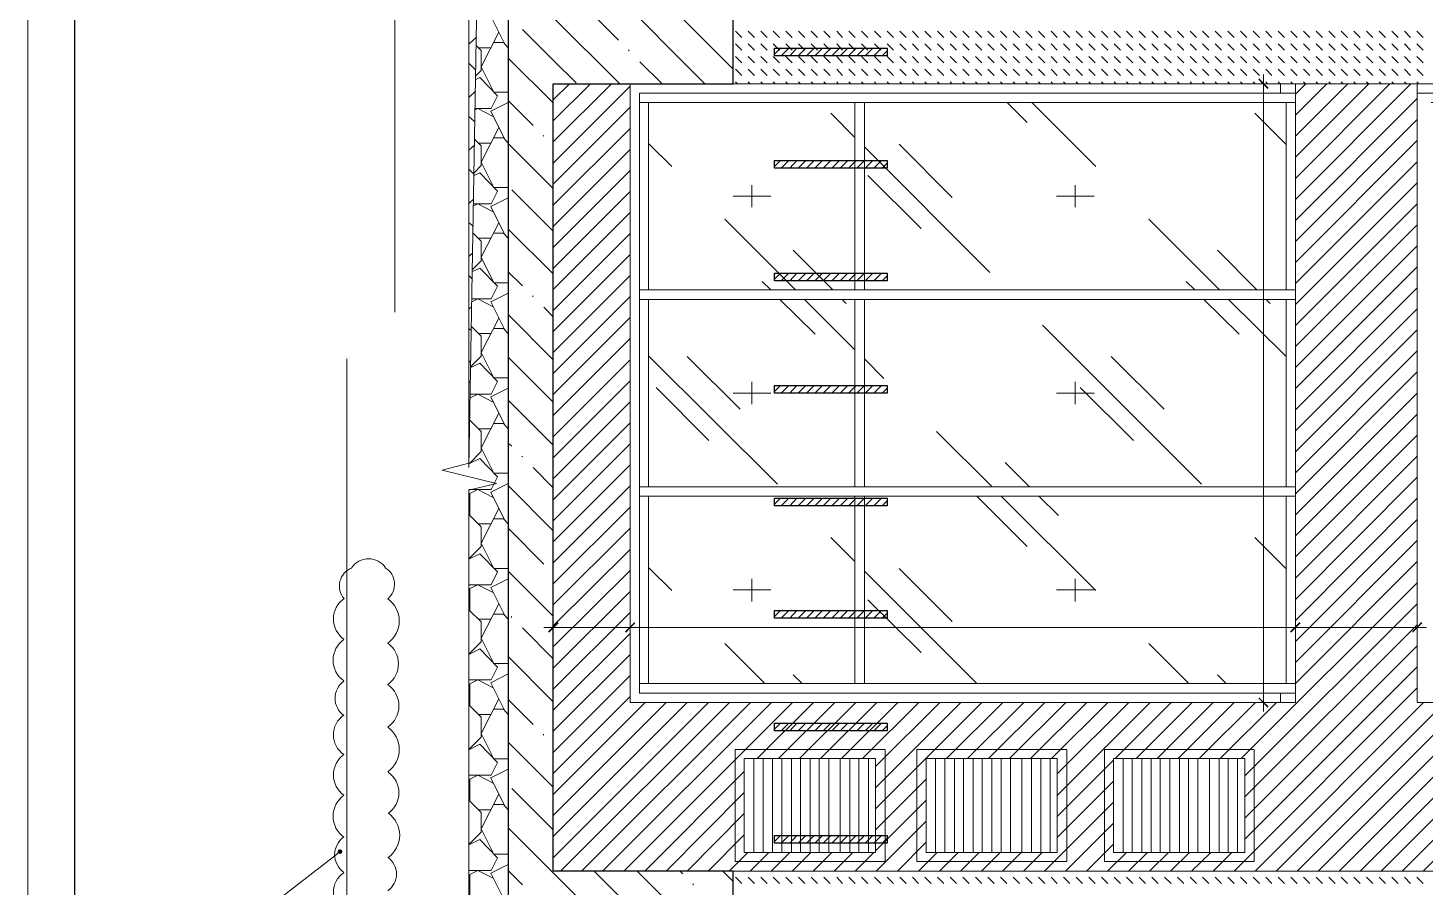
# Model space of a CAD drawing. Header units: millimetres. Extents: x -356862 to 418287, y 0 to 839748.
# Drawn here: x 13.7 to 19.57, y 7.64 to 11.25 of the extents above; entities that cross this region are included whole.
import ezdxf

# ---------------------------------------------------------------- set-up
doc = ezdxf.new("R2010")
doc.units = ezdxf.units.MM
doc.layers.add('PDF _Геометрия', color=7, linetype='Continuous', true_color=0xbababa)
doc.layers.add('PDF _Сплошная заливка', color=7, linetype='Continuous', true_color=0xf50000)

msp = doc.modelspace()

# ---------------------------------------------------------------- linework, layer by layer
at = {"layer": 'PDF _Геометрия', "color": 7, "lineweight": 20}
for points in [[(13.6986, 0), (13.6986, 46.8056), (46.8056, 46.8056), (46.8056, 0)], [(15.6652, 16.0268), (15.5518, 9.4037)]]:
    msp.add_lwpolyline(points, dxfattribs=at)
at = {"layer": 'PDF _Геометрия', "color": 7, "lineweight": 30}
msp.add_lwpolyline([(13.8952, 46.6089), (46.6089, 46.6089), (46.6089, 0.7858), (13.8952, 0.7858)], close=True, dxfattribs=at)
at = {"layer": 'PDF _Геометрия', "color": 7, "lineweight": 5}
for points in [[(15.5518, 16.0951), (15.5518, 16.0268), (15.5518, 9.4221), (15.4385, 9.3937), (15.6668, 9.3371), (15.5518, 9.3087), (15.5518, 2.704), (15.5518, 2.6357)], [(19.025, 11.0153), (19.025, 8.4171), (16.2285, 8.4171), (16.2285, 11.0153)], [(18.9617, 11.0153), (18.9617, 10.977)], [(22.2682, 8.4171), (19.5367, 8.4171), (19.5367, 11.0153)], [(16.7484, 7.7871), (16.7484, 8.1821)], [(16.7884, 7.7871), (16.7884, 8.1821)], [(16.8268, 7.7871), (16.8268, 8.1821)], [(16.8668, 7.7871), (16.8668, 8.1821)], [(16.9068, 7.7871), (16.9068, 8.1821)], [(16.9451, 7.7871), (16.9451, 8.1821)], [(16.9851, 7.7871), (16.9851, 8.1821)], [(17.0234, 7.7871), (17.0234, 8.1821)], [(17.0634, 7.7871), (17.0634, 8.1821)], [(17.1118, 7.7871), (17.1118, 8.1821)], [(17.1518, 7.7871), (17.1518, 8.1821)], [(17.1901, 7.7871), (17.1901, 8.1821)], [(17.2301, 7.7871), (17.2301, 8.1821)], [(17.5117, 7.7871), (17.5117, 8.1821)], [(17.5517, 7.7871), (17.5517, 8.1821)], [(17.5917, 7.7871), (17.5917, 8.1821)], [(17.6301, 7.7871), (17.6301, 8.1821)], [(17.6701, 7.7871), (17.6701, 8.1821)], [(17.7084, 7.7871), (17.7084, 8.1821)], [(17.7484, 7.7871), (17.7484, 8.1821)], [(17.7884, 7.7871), (17.7884, 8.1821)], [(17.8267, 7.7871), (17.8267, 8.1821)], [(17.8751, 7.7871), (17.8751, 8.1821)], [(17.9151, 7.7871), (17.9151, 8.1821)], [(17.9551, 7.7871), (17.9551, 8.1821)], [(17.9934, 7.7871), (17.9934, 8.1821)], [(18.3, 7.7871), (18.3, 8.1821)], [(18.3384, 7.7871), (18.3384, 8.1821)], [(18.3784, 7.7871), (18.3784, 8.1821)], [(18.4184, 7.7871), (18.4184, 8.1821)], [(18.4567, 7.7871), (18.4567, 8.1821)], [(18.4967, 7.7871), (18.4967, 8.1821)], [(18.5367, 7.7871), (18.5367, 8.1821)], [(18.575, 7.7871), (18.575, 8.1821)], [(18.615, 7.7871), (18.615, 8.1821)], [(18.6634, 7.7871), (18.6634, 8.1821)], [(18.7034, 7.7871), (18.7034, 8.1821)], [(18.7417, 7.7871), (18.7417, 8.1821)], [(18.7817, 7.7871), (18.7817, 8.1821)]]:
    msp.add_lwpolyline(points, dxfattribs=at)
at = {"layer": 'PDF _Геометрия', "color": 7, "lineweight": 30}
for points in [[(15.7168, 16.0268), (15.7168, 3.1807), (15.5518, 3.1807)], [(15.5518, 2.984), (15.7168, 2.984), (15.9051, 2.984), (16.3635, 2.984), (16.3635, 3.3773), (15.9051, 3.3773), (15.9051, 7.3155), (16.6618, 7.3155), (16.6618, 7.7088), (15.9051, 7.7088), (15.9051, 11.0153), (16.6618, 11.0153), (16.6618, 11.4103), (15.9051, 11.4103), (15.9051, 13.8502), (16.6618, 13.8502), (16.6618, 14.2452), (15.9051, 14.2452), (15.9051, 16.0268)]]:
    msp.add_lwpolyline(points, dxfattribs=at)
at = {"layer": 'PDF _Геометрия', "color": 251, "lineweight": 20, "true_color": 0x545454}
for points in [[(16.8851, 11.6987), (16.8668, 11.6987), (15.2402, 11.6987), (15.2402, 11.6253), (15.2402, 10.0571)], [(16.0268, 5.6406), (16.0085, 5.6422), (15.0385, 5.6956), (15.0385, 5.7689), (15.0385, 9.8604)]]:
    msp.add_lwpolyline(points, dxfattribs=at)
at = {"layer": 'PDF _Геометрия', "color": 8, "lineweight": 9, "true_color": 0x808080}
for points in [[(16.1851, 11.0153), (15.9051, 11.2937), (15.7168, 11.4837)], [(16.1801, 11.1987), (15.9701, 11.4103)], [(16.5435, 11.0153), (16.1501, 11.4103)], [(15.7018, 11.182), (15.6435, 11.3003), (15.7168, 11.337)], [(16.6618, 11.077), (16.4501, 11.2887)], [(15.6768, 11.232), (15.6035, 11.087), (15.6568, 10.9803), (15.7168, 10.9803)], [(16.0018, 11.0203), (15.9051, 11.1153), (15.7768, 11.2437)], [(15.5802, 11.0487), (15.6035, 11.072), (15.6035, 11.1553), (15.5818, 11.177)], [(15.6452, 11.167), (15.5935, 11.167)], [(15.7168, 11.167), (15.6968, 11.1887), (15.6552, 11.1887)], [(16.2251, 11.1537), (16.2218, 11.1587)], [(15.9051, 10.9353), (15.7168, 11.1237)], [(16.3635, 11.0153), (16.2701, 11.1087)], [(15.5785, 10.912), (15.6452, 10.912), (15.6718, 10.9653), (15.5968, 11.042), (15.5802, 11.0337)], [(15.7018, 10.782), (15.6435, 10.9003), (15.7168, 10.937)], [(15.8218, 10.8404), (15.7168, 10.9453)], [(15.6535, 10.8787), (15.5885, 10.912), (15.5785, 10.907)], [(15.6768, 10.832), (15.6035, 10.687), (15.6568, 10.5804), (15.7168, 10.5804)], [(15.5735, 10.642), (15.6035, 10.672), (15.6035, 10.7554), (15.5752, 10.7837)], [(15.6452, 10.767), (15.5935, 10.767)], [(15.7168, 10.767), (15.6968, 10.7887), (15.6552, 10.7887)], [(15.9051, 10.5754), (15.7168, 10.7654)], [(15.8668, 10.7954), (15.8635, 10.7987)], [(15.5718, 10.512), (15.6452, 10.512), (15.6718, 10.5654), (15.5968, 10.642), (15.5735, 10.6304)], [(15.9051, 10.397), (15.7318, 10.5704)], [(15.6535, 10.4787), (15.5885, 10.512), (15.5718, 10.5037)], [(15.7018, 10.382), (15.6435, 10.5004), (15.7168, 10.537)], [(15.6768, 10.432), (15.6035, 10.287), (15.6568, 10.1804), (15.7168, 10.1804)], [(15.9051, 10.217), (15.7168, 10.4054)], [(15.5668, 10.2354), (15.6035, 10.272), (15.6035, 10.3554), (15.5685, 10.3904)], [(15.6452, 10.367), (15.5935, 10.367)], [(15.7168, 10.367), (15.6968, 10.3887), (15.6552, 10.3887)], [(15.5652, 10.112), (15.6452, 10.112), (15.6718, 10.1654), (15.5968, 10.242), (15.5668, 10.227)], [(15.7768, 10.167), (15.7168, 10.2254)], [(15.6535, 10.0787), (15.5885, 10.112), (15.5635, 10.1004)], [(15.7018, 9.9821), (15.6435, 10.1004), (15.7168, 10.137)], [(15.8218, 10.122), (15.8185, 10.1254)], [(15.9051, 9.8571), (15.7168, 10.0471)], [(15.9051, 10.0371), (15.8668, 10.0771)], [(15.5602, 9.8287), (15.6035, 9.8721), (15.6035, 9.9554), (15.5618, 9.9971)], [(15.6768, 10.0321), (15.6035, 9.8871), (15.6568, 9.7804), (15.7168, 9.7804)], [(15.7168, 9.9671), (15.6968, 9.9887), (15.6552, 9.9887)], [(15.6452, 9.9671), (15.5935, 9.9671)], [(15.9051, 9.6787), (15.7168, 9.8671)], [(15.5585, 9.7121), (15.6452, 9.7121), (15.6718, 9.7654), (15.5968, 9.8421), (15.5602, 9.8237)], [(15.6535, 9.6787), (15.5885, 9.7121), (15.5568, 9.6971)], [(15.7018, 9.5821), (15.6435, 9.7004), (15.7168, 9.7371)], [(15.9051, 9.4987), (15.7168, 9.6871)], [(15.6768, 9.6321), (15.6035, 9.4871), (15.6568, 9.3804), (15.7168, 9.3804)], [(15.5518, 9.3121), (15.6452, 9.3121), (15.6718, 9.3654), (15.5968, 9.4421), (15.5535, 9.4204), (15.6035, 9.4721), (15.6035, 9.5554), (15.5552, 9.6037)], [(15.7168, 9.5671), (15.6968, 9.5887), (15.6552, 9.5887)], [(15.6452, 9.5671), (15.5935, 9.5671)], [(15.7318, 9.4937), (15.7168, 9.5071)], [(15.7768, 9.4487), (15.7735, 9.4521)], [(15.9051, 9.3187), (15.8218, 9.4037)], [(15.7018, 9.1821), (15.6435, 9.3004), (15.7168, 9.3371)], [(15.5518, 9.2771), (15.5552, 9.2837), (15.5518, 9.2854)], [(15.6535, 9.2787), (15.5885, 9.3121), (15.5552, 9.2954), (15.5552, 9.2054)], [(15.9051, 9.1388), (15.7168, 9.3287)], [(15.6768, 9.2321), (15.6035, 9.0871), (15.6568, 8.9804), (15.7168, 8.9804)], [(15.5518, 9.0204), (15.6035, 9.0721), (15.6035, 9.1554), (15.5518, 9.2071)], [(15.6452, 9.1671), (15.5935, 9.1671)], [(15.7168, 9.1671), (15.6968, 9.1888), (15.6552, 9.1888)], [(15.8668, 8.9988), (15.7168, 9.1488)], [(15.5518, 8.9121), (15.6452, 8.9121), (15.6718, 8.9654), (15.5968, 9.0421), (15.5518, 9.0188)], [(15.7018, 8.7821), (15.6435, 8.9004), (15.7168, 8.9371)], [(15.9051, 8.7804), (15.7168, 8.9688)], [(15.5518, 8.8771), (15.5552, 8.8838), (15.5518, 8.8854)], [(15.6535, 8.8788), (15.5885, 8.9121), (15.5552, 8.8954), (15.5552, 8.8054)], [(15.5518, 8.6204), (15.6035, 8.6721), (15.6035, 8.7554), (15.5518, 8.8071)], [(15.6768, 8.8321), (15.6035, 8.6871), (15.6568, 8.5804), (15.7168, 8.5804)], [(15.6452, 8.7671), (15.5935, 8.7671)], [(15.7168, 8.7671), (15.6968, 8.7888), (15.6552, 8.7888)], [(15.7318, 8.7738), (15.7285, 8.7788)], [(15.9051, 8.6004), (15.7768, 8.7304)], [(15.5518, 8.5121), (15.6452, 8.5121), (15.6718, 8.5654), (15.5968, 8.6421), (15.5518, 8.6188)], [(15.9051, 8.4205), (15.7168, 8.6104)], [(15.7018, 8.3821), (15.6435, 8.5004), (15.7168, 8.5371)], [(15.5518, 8.4771), (15.5552, 8.4838), (15.5518, 8.4854)], [(15.6535, 8.4788), (15.5885, 8.5121), (15.5552, 8.4954), (15.5552, 8.4055)], [(15.5518, 8.2205), (15.6035, 8.2721), (15.6035, 8.3555), (15.5518, 8.4071)], [(15.6768, 8.4321), (15.6035, 8.2871), (15.6568, 8.1805), (15.7168, 8.1805)], [(15.8218, 8.3255), (15.7168, 8.4305)], [(15.6452, 8.3671), (15.5935, 8.3671)], [(15.7168, 8.3671), (15.6968, 8.3888), (15.6552, 8.3888)], [(15.8668, 8.2805), (15.8635, 8.2838)], [(15.5518, 8.1121), (15.6452, 8.1121), (15.6718, 8.1655), (15.5968, 8.2421), (15.5518, 8.2188)], [(15.9051, 8.0621), (15.7168, 8.2505)], [(15.6535, 8.0788), (15.5885, 8.1121), (15.5552, 8.0955), (15.5552, 8.0055)], [(15.7018, 7.9821), (15.6435, 8.1005), (15.7168, 8.1371)], [(15.5518, 8.0771), (15.5552, 8.0838), (15.5518, 8.0855)], [(15.9051, 7.8821), (15.7318, 8.0555)], [(15.5518, 7.8205), (15.6035, 7.8721), (15.6035, 7.9555), (15.5518, 8.0071)], [(15.6768, 8.0321), (15.6035, 7.8871), (15.6568, 7.7805), (15.7168, 7.7805)], [(15.7168, 7.9671), (15.6968, 7.9888), (15.6552, 7.9888)], [(15.6452, 7.9671), (15.5935, 7.9671)], [(16.2935, 7.3155), (15.9051, 7.7021), (15.7168, 7.8905)], [(15.5518, 7.7121), (15.6452, 7.7121), (15.6718, 7.7655), (15.5968, 7.8421), (15.5518, 7.8188)], [(15.6535, 7.6788), (15.5885, 7.7121), (15.5552, 7.6955), (15.5552, 7.6055)], [(15.7018, 7.5822), (15.6435, 7.7005), (15.7168, 7.7371)], [(15.7768, 7.6521), (15.7168, 7.7121)], [(16.2701, 7.5172), (16.0785, 7.7088)], [(16.6518, 7.3155), (16.2585, 7.7088)], [(16.4501, 7.6971), (16.4385, 7.7088)], [(16.6618, 7.6655), (16.6185, 7.7088)], [(15.5518, 7.6771), (15.5552, 7.6838), (15.5518, 7.6855)], [(16.4951, 7.6521), (16.4918, 7.6555)]]:
    msp.add_lwpolyline(points, dxfattribs=at)
at = {"layer": 'PDF _Геометрия', "color": 7, "lineweight": 18}
for points in [[(24.6315, 11.0153), (24.6315, 11.252), (24.7248, 11.252), (24.7248, 11.4103), (16.6618, 11.4103), (16.6618, 11.0153)], [(16.2285, 8.7721), (16.2285, 8.4571)], [(19.025, 8.7721), (19.025, 8.4571)], [(23.1182, 7.3155), (23.1182, 7.4722), (23.2132, 7.4722), (23.2132, 7.7088), (16.6618, 7.7088), (16.6618, 7.3155)]]:
    msp.add_lwpolyline(points, close=True, dxfattribs=at)
at = {"layer": 'PDF _Геометрия', "lineweight": 18}
for points in [[(16.6984, 11.2103), (16.6718, 11.237)], [(16.7518, 11.2103), (16.7251, 11.237)], [(16.8051, 11.2103), (16.7784, 11.237)], [(16.8568, 11.2103), (16.8301, 11.237)], [(16.9101, 11.2103), (16.8834, 11.237)], [(16.9634, 11.2103), (16.9368, 11.237)], [(17.0168, 11.2103), (16.9901, 11.237)], [(17.0701, 11.2103), (17.0434, 11.237)], [(17.1218, 11.2103), (17.0968, 11.237)], [(17.1751, 11.2103), (17.1484, 11.237)], [(17.2284, 11.2103), (17.2018, 11.237)], [(17.2818, 11.2103), (17.2551, 11.237)], [(17.3351, 11.2103), (17.3084, 11.237)], [(17.3884, 11.2103), (17.3618, 11.237)], [(17.4401, 11.2103), (17.4151, 11.237)], [(17.4934, 11.2103), (17.4667, 11.237)], [(17.5467, 11.2103), (17.5201, 11.237)], [(17.6001, 11.2103), (17.5734, 11.237)], [(17.6534, 11.2103), (17.6267, 11.237)], [(17.7067, 11.2103), (17.6801, 11.237)], [(17.7584, 11.2103), (17.7317, 11.237)], [(17.8117, 11.2103), (17.7851, 11.237)], [(17.8651, 11.2103), (17.8384, 11.237)], [(17.9184, 11.2103), (17.8917, 11.237)], [(17.9717, 11.2103), (17.9451, 11.237)], [(18.0234, 11.2103), (17.9984, 11.237)], [(18.0767, 11.2103), (18.0501, 11.237)], [(18.1301, 11.2103), (18.1034, 11.237)], [(18.1834, 11.2103), (18.1567, 11.237)], [(18.2367, 11.2103), (18.2101, 11.237)], [(18.29, 11.2103), (18.2634, 11.237)], [(18.3417, 11.2103), (18.315, 11.237)], [(18.395, 11.2103), (18.3684, 11.237)], [(18.4484, 11.2103), (18.4217, 11.237)], [(18.5017, 11.2103), (18.475, 11.237)], [(18.555, 11.2103), (18.5284, 11.237)], [(18.6084, 11.2103), (18.5817, 11.237)], [(18.66, 11.2103), (18.6334, 11.237)], [(18.7134, 11.2103), (18.6867, 11.237)], [(18.7667, 11.2103), (18.74, 11.237)], [(18.82, 11.2103), (18.7934, 11.237)], [(18.8734, 11.2103), (18.8467, 11.237)], [(18.925, 11.2103), (18.9, 11.237)], [(18.9784, 11.2103), (18.9517, 11.237)], [(19.0317, 11.2103), (19.005, 11.237)], [(19.085, 11.2103), (19.0584, 11.237)], [(19.1383, 11.2103), (19.1117, 11.237)], [(19.1917, 11.2103), (19.165, 11.237)], [(19.2433, 11.2103), (19.2167, 11.237)], [(19.2967, 11.2103), (19.27, 11.237)], [(19.35, 11.2103), (19.3233, 11.237)], [(19.4033, 11.2103), (19.3767, 11.237)], [(19.4567, 11.2103), (19.43, 11.237)], [(19.5083, 11.2103), (19.4833, 11.237)], [(19.5617, 11.2103), (19.535, 11.237)], [(16.6984, 11.157), (16.6718, 11.1837)], [(16.7518, 11.157), (16.7251, 11.1837)], [(16.8051, 11.157), (16.7784, 11.1837)], [(16.8568, 11.157), (16.8301, 11.1837)], [(16.9101, 11.157), (16.8834, 11.1837)], [(16.9634, 11.157), (16.9368, 11.1837)], [(17.0168, 11.157), (16.9901, 11.1837)], [(17.0701, 11.157), (17.0434, 11.1837)], [(17.1218, 11.157), (17.0968, 11.1837)], [(17.1751, 11.157), (17.1484, 11.1837)], [(17.2284, 11.157), (17.2018, 11.1837)], [(17.2818, 11.157), (17.2551, 11.1837)], [(17.3351, 11.157), (17.3084, 11.1837)], [(17.3884, 11.157), (17.3618, 11.1837)], [(17.4401, 11.157), (17.4151, 11.1837)], [(17.4934, 11.157), (17.4667, 11.1837)], [(17.5467, 11.157), (17.5201, 11.1837)], [(17.6001, 11.157), (17.5734, 11.1837)], [(17.6534, 11.157), (17.6267, 11.1837)], [(17.7067, 11.157), (17.6801, 11.1837)], [(17.7584, 11.157), (17.7317, 11.1837)], [(17.8117, 11.157), (17.7851, 11.1837)], [(17.8651, 11.157), (17.8384, 11.1837)], [(17.9184, 11.157), (17.8917, 11.1837)], [(17.9717, 11.157), (17.9451, 11.1837)], [(18.0234, 11.157), (17.9984, 11.1837)], [(18.0767, 11.157), (18.0501, 11.1837)], [(18.1301, 11.157), (18.1034, 11.1837)], [(18.1834, 11.157), (18.1567, 11.1837)], [(18.2367, 11.157), (18.2101, 11.1837)], [(18.29, 11.157), (18.2634, 11.1837)], [(18.3417, 11.157), (18.315, 11.1837)], [(18.395, 11.157), (18.3684, 11.1837)], [(18.4484, 11.157), (18.4217, 11.1837)], [(18.5017, 11.157), (18.475, 11.1837)], [(18.555, 11.157), (18.5284, 11.1837)], [(18.6084, 11.157), (18.5817, 11.1837)], [(18.66, 11.157), (18.6334, 11.1837)], [(18.7134, 11.157), (18.6867, 11.1837)], [(18.7667, 11.157), (18.74, 11.1837)], [(18.82, 11.157), (18.7934, 11.1837)], [(18.8734, 11.157), (18.8467, 11.1837)], [(18.925, 11.157), (18.9, 11.1837)], [(18.9784, 11.157), (18.9517, 11.1837)], [(19.0317, 11.157), (19.005, 11.1837)], [(19.085, 11.157), (19.0584, 11.1837)], [(19.1383, 11.157), (19.1117, 11.1837)], [(19.1917, 11.157), (19.165, 11.1837)], [(19.2433, 11.157), (19.2167, 11.1837)], [(19.2967, 11.157), (19.27, 11.1837)], [(19.35, 11.157), (19.3233, 11.1837)], [(19.4033, 11.157), (19.3767, 11.1837)], [(19.4567, 11.157), (19.43, 11.1837)], [(19.5083, 11.157), (19.4833, 11.1837)], [(19.5617, 11.157), (19.535, 11.1837)], [(16.6984, 11.1037), (16.6718, 11.1303)], [(16.7518, 11.1037), (16.7251, 11.1303)], [(16.8051, 11.1037), (16.7784, 11.1303)], [(16.8568, 11.1037), (16.8301, 11.1303)], [(16.9101, 11.1037), (16.8834, 11.1303)], [(16.9634, 11.1037), (16.9368, 11.1303)], [(17.0168, 11.1037), (16.9901, 11.1303)], [(17.0701, 11.1037), (17.0434, 11.1303)], [(17.1218, 11.1037), (17.0968, 11.1303)], [(17.1751, 11.1037), (17.1484, 11.1303)], [(17.2284, 11.1037), (17.2018, 11.1303)], [(17.2818, 11.1037), (17.2551, 11.1303)], [(17.3351, 11.1037), (17.3084, 11.1303)], [(17.3884, 11.1037), (17.3618, 11.1303)], [(17.4401, 11.1037), (17.4151, 11.1303)], [(17.4934, 11.1037), (17.4667, 11.1303)], [(17.5467, 11.1037), (17.5201, 11.1303)], [(17.6001, 11.1037), (17.5734, 11.1303)], [(17.6534, 11.1037), (17.6267, 11.1303)], [(17.7067, 11.1037), (17.6801, 11.1303)], [(17.7584, 11.1037), (17.7317, 11.1303)], [(17.8117, 11.1037), (17.7851, 11.1303)], [(17.8651, 11.1037), (17.8384, 11.1303)], [(17.9184, 11.1037), (17.8917, 11.1303)], [(17.9717, 11.1037), (17.9451, 11.1303)], [(18.0234, 11.1037), (17.9984, 11.1303)], [(18.0767, 11.1037), (18.0501, 11.1303)], [(18.1301, 11.1037), (18.1034, 11.1303)], [(18.1834, 11.1037), (18.1567, 11.1303)], [(18.2367, 11.1037), (18.2101, 11.1303)], [(18.29, 11.1037), (18.2634, 11.1303)], [(18.3417, 11.1037), (18.315, 11.1303)], [(18.395, 11.1037), (18.3684, 11.1303)], [(18.4484, 11.1037), (18.4217, 11.1303)], [(18.5017, 11.1037), (18.475, 11.1303)], [(18.555, 11.1037), (18.5284, 11.1303)], [(18.6084, 11.1037), (18.5817, 11.1303)], [(18.66, 11.1037), (18.6334, 11.1303)], [(18.7134, 11.1037), (18.6867, 11.1303)], [(18.7667, 11.1037), (18.74, 11.1303)], [(18.82, 11.1037), (18.7934, 11.1303)], [(18.8734, 11.1037), (18.8467, 11.1303)], [(18.925, 11.1037), (18.9, 11.1303)], [(18.9784, 11.1037), (18.9517, 11.1303)], [(19.0317, 11.1037), (19.005, 11.1303)], [(19.085, 11.1037), (19.0584, 11.1303)], [(19.1383, 11.1037), (19.1117, 11.1303)], [(19.1917, 11.1037), (19.165, 11.1303)], [(19.2433, 11.1037), (19.2167, 11.1303)], [(19.2967, 11.1037), (19.27, 11.1303)], [(19.35, 11.1037), (19.3233, 11.1303)], [(19.4033, 11.1037), (19.3767, 11.1303)], [(19.4567, 11.1037), (19.43, 11.1303)], [(19.5083, 11.1037), (19.4833, 11.1303)], [(19.5617, 11.1037), (19.535, 11.1303)], [(16.6984, 11.0503), (16.6718, 11.077)], [(16.7518, 11.0503), (16.7251, 11.077)], [(16.8051, 11.0503), (16.7784, 11.077)], [(16.8568, 11.0503), (16.8301, 11.077)], [(16.9101, 11.0503), (16.8834, 11.077)], [(16.9634, 11.0503), (16.9368, 11.077)], [(17.0168, 11.0503), (16.9901, 11.077)], [(17.0701, 11.0503), (17.0434, 11.077)], [(17.1218, 11.0503), (17.0968, 11.077)], [(17.1751, 11.0503), (17.1484, 11.077)], [(17.2284, 11.0503), (17.2018, 11.077)], [(17.2818, 11.0503), (17.2551, 11.077)], [(17.3351, 11.0503), (17.3084, 11.077)], [(17.3884, 11.0503), (17.3618, 11.077)], [(17.4401, 11.0503), (17.4151, 11.077)], [(17.4934, 11.0503), (17.4667, 11.077)], [(17.5467, 11.0503), (17.5201, 11.077)], [(17.6001, 11.0503), (17.5734, 11.077)], [(17.6534, 11.0503), (17.6267, 11.077)], [(17.7067, 11.0503), (17.6801, 11.077)], [(17.7584, 11.0503), (17.7317, 11.077)], [(17.8117, 11.0503), (17.7851, 11.077)], [(17.8651, 11.0503), (17.8384, 11.077)], [(17.9184, 11.0503), (17.8917, 11.077)], [(17.9717, 11.0503), (17.9451, 11.077)], [(18.0234, 11.0503), (17.9984, 11.077)], [(18.0767, 11.0503), (18.0501, 11.077)], [(18.1301, 11.0503), (18.1034, 11.077)], [(18.1834, 11.0503), (18.1567, 11.077)], [(18.2367, 11.0503), (18.2101, 11.077)], [(18.29, 11.0503), (18.2634, 11.077)], [(18.3417, 11.0503), (18.315, 11.077)], [(18.395, 11.0503), (18.3684, 11.077)], [(18.4484, 11.0503), (18.4217, 11.077)], [(18.5017, 11.0503), (18.475, 11.077)], [(18.555, 11.0503), (18.5284, 11.077)], [(18.6084, 11.0503), (18.5817, 11.077)], [(18.66, 11.0503), (18.6334, 11.077)], [(18.7134, 11.0503), (18.6867, 11.077)], [(18.7667, 11.0503), (18.74, 11.077)], [(18.82, 11.0503), (18.7934, 11.077)], [(18.8734, 11.0503), (18.8467, 11.077)], [(18.925, 11.0503), (18.9, 11.077)], [(18.9784, 11.0503), (18.9517, 11.077)], [(19.0317, 11.0503), (19.005, 11.077)], [(19.085, 11.0503), (19.0584, 11.077)], [(19.1383, 11.0503), (19.1117, 11.077)], [(19.1917, 11.0503), (19.165, 11.077)], [(19.2433, 11.0503), (19.2167, 11.077)], [(19.2967, 11.0503), (19.27, 11.077)], [(19.35, 11.0503), (19.3233, 11.077)], [(19.4033, 11.0503), (19.3767, 11.077)], [(19.4567, 11.0503), (19.43, 11.077)], [(19.5083, 11.0503), (19.4833, 11.077)], [(19.5617, 11.0503), (19.535, 11.077)], [(16.6801, 11.0153), (16.6718, 11.0237)], [(16.7334, 11.0153), (16.7251, 11.0237)], [(16.7868, 11.0153), (16.7784, 11.0237)], [(16.8384, 11.0153), (16.8301, 11.0237)], [(16.8918, 11.0153), (16.8834, 11.0237)], [(16.9451, 11.0153), (16.9368, 11.0237)], [(16.9984, 11.0153), (16.9901, 11.0237)], [(17.0518, 11.0153), (17.0434, 11.0237)], [(17.1034, 11.0153), (17.0968, 11.0237)], [(17.1568, 11.0153), (17.1484, 11.0237)], [(17.2101, 11.0153), (17.2018, 11.0237)], [(17.2634, 11.0153), (17.2551, 11.0237)], [(17.3168, 11.0153), (17.3084, 11.0237)], [(17.3701, 11.0153), (17.3618, 11.0237)], [(17.4218, 11.0153), (17.4151, 11.0237)], [(17.4751, 11.0153), (17.4667, 11.0237)], [(17.5284, 11.0153), (17.5201, 11.0237)], [(17.5817, 11.0153), (17.5734, 11.0237)], [(17.6351, 11.0153), (17.6267, 11.0237)], [(17.6884, 11.0153), (17.6801, 11.0237)], [(17.7401, 11.0153), (17.7317, 11.0237)], [(17.7934, 11.0153), (17.7851, 11.0237)], [(17.8467, 11.0153), (17.8384, 11.0237)], [(17.9001, 11.0153), (17.8917, 11.0237)], [(17.9534, 11.0153), (17.9451, 11.0237)], [(18.0051, 11.0153), (17.9984, 11.0237)], [(18.0584, 11.0153), (18.0501, 11.0237)], [(18.1117, 11.0153), (18.1034, 11.0237)], [(18.1651, 11.0153), (18.1567, 11.0237)], [(18.2184, 11.0153), (18.2101, 11.0237)], [(18.2717, 11.0153), (18.2634, 11.0237)], [(18.3234, 11.0153), (18.315, 11.0237)], [(18.3767, 11.0153), (18.3684, 11.0237)], [(18.43, 11.0153), (18.4217, 11.0237)], [(18.4834, 11.0153), (18.475, 11.0237)], [(18.5367, 11.0153), (18.5284, 11.0237)], [(18.59, 11.0153), (18.5817, 11.0237)], [(18.6417, 11.0153), (18.6334, 11.0237)], [(18.695, 11.0153), (18.6867, 11.0237)], [(18.7484, 11.0153), (18.74, 11.0237)], [(18.8017, 11.0153), (18.7934, 11.0237)], [(18.855, 11.0153), (18.8467, 11.0237)], [(18.9067, 11.0153), (18.9, 11.0237)], [(18.96, 11.0153), (18.9517, 11.0237)], [(19.0134, 11.0153), (19.005, 11.0237)], [(19.0667, 11.0153), (19.0584, 11.0237)], [(19.12, 11.0153), (19.1117, 11.0237)], [(19.1733, 11.0153), (19.165, 11.0237)], [(19.225, 11.0153), (19.2167, 11.0237)], [(19.2783, 11.0153), (19.27, 11.0237)], [(19.3317, 11.0153), (19.3233, 11.0237)], [(19.385, 11.0153), (19.3767, 11.0237)], [(19.4383, 11.0153), (19.43, 11.0237)], [(19.4917, 11.0153), (19.4833, 11.0237)], [(19.5433, 11.0153), (19.535, 11.0237)], [(16.6984, 7.6571), (16.6718, 7.6838)], [(16.7518, 7.6571), (16.7251, 7.6838)], [(16.8051, 7.6571), (16.7784, 7.6838)], [(16.8568, 7.6571), (16.8301, 7.6838)], [(16.9101, 7.6571), (16.8834, 7.6838)], [(16.9634, 7.6571), (16.9368, 7.6838)], [(17.0168, 7.6571), (16.9901, 7.6838)], [(17.0701, 7.6571), (17.0434, 7.6838)], [(17.1218, 7.6571), (17.0968, 7.6838)], [(17.1751, 7.6571), (17.1484, 7.6838)], [(17.2284, 7.6571), (17.2018, 7.6838)], [(17.2818, 7.6571), (17.2551, 7.6838)], [(17.3351, 7.6571), (17.3084, 7.6838)], [(17.3884, 7.6571), (17.3618, 7.6838)], [(17.4401, 7.6571), (17.4151, 7.6838)], [(17.4934, 7.6571), (17.4667, 7.6838)], [(17.5467, 7.6571), (17.5201, 7.6838)], [(17.6001, 7.6571), (17.5734, 7.6838)], [(17.6534, 7.6571), (17.6267, 7.6838)], [(17.7067, 7.6571), (17.6801, 7.6838)], [(17.7584, 7.6571), (17.7317, 7.6838)], [(17.8117, 7.6571), (17.7851, 7.6838)], [(17.8651, 7.6571), (17.8384, 7.6838)], [(17.9184, 7.6571), (17.8917, 7.6838)], [(17.9717, 7.6571), (17.9451, 7.6838)], [(18.0234, 7.6571), (17.9984, 7.6838)], [(18.0767, 7.6571), (18.0501, 7.6838)], [(18.1301, 7.6571), (18.1034, 7.6838)], [(18.1834, 7.6571), (18.1567, 7.6838)], [(18.2367, 7.6571), (18.2101, 7.6838)], [(18.29, 7.6571), (18.2634, 7.6838)], [(18.3417, 7.6571), (18.315, 7.6838)], [(18.395, 7.6571), (18.3684, 7.6838)], [(18.4484, 7.6571), (18.4217, 7.6838)], [(18.5017, 7.6571), (18.475, 7.6838)], [(18.555, 7.6571), (18.5284, 7.6838)], [(18.6084, 7.6571), (18.5817, 7.6838)], [(18.66, 7.6571), (18.6334, 7.6838)], [(18.7134, 7.6571), (18.6867, 7.6838)], [(18.7667, 7.6571), (18.74, 7.6838)], [(18.82, 7.6571), (18.7934, 7.6838)], [(18.8734, 7.6571), (18.8467, 7.6838)], [(18.925, 7.6571), (18.9, 7.6838)], [(18.9784, 7.6571), (18.9517, 7.6838)], [(19.0317, 7.6571), (19.005, 7.6838)], [(19.085, 7.6571), (19.0584, 7.6838)], [(19.1383, 7.6571), (19.1117, 7.6838)], [(19.1917, 7.6571), (19.165, 7.6838)], [(19.2433, 7.6571), (19.2167, 7.6838)], [(19.2967, 7.6571), (19.27, 7.6838)], [(19.35, 7.6571), (19.3233, 7.6838)], [(19.4033, 7.6571), (19.3767, 7.6838)], [(19.4567, 7.6571), (19.43, 7.6838)], [(19.5083, 7.6571), (19.4833, 7.6838)], [(19.5617, 7.6571), (19.535, 7.6838)]]:
    msp.add_lwpolyline(points, dxfattribs=at)
at = {"layer": 'PDF _Геометрия', "lineweight": 5}
for points in [[(15.5835, 11.212), (15.5518, 11.182)], [(15.5802, 11.0737), (15.5518, 11.102)], [(15.5785, 10.9853), (15.5518, 10.9587)], [(15.5768, 10.8554), (15.5518, 10.8787)], [(15.5752, 10.7587), (15.5518, 10.737)], [(15.5735, 10.6354), (15.5518, 10.657)], [(15.5718, 10.532), (15.5518, 10.5137)], [(15.5702, 10.417), (15.5518, 10.4337)], [(15.5685, 10.3054), (15.5518, 10.2904)], [(15.5652, 10.197), (15.5518, 10.2104)], [(15.5635, 10.0804), (15.5518, 10.0687)], [(15.5618, 9.9787), (15.5518, 9.9887)], [(15.5602, 9.8537), (15.5518, 9.8454)], [(15.5585, 9.7604), (15.5518, 9.7654)], [(15.5568, 9.6271), (15.5518, 9.6221)], [(15.5552, 9.5404), (15.5518, 9.5437)]]:
    msp.add_lwpolyline(points, dxfattribs=at)
at = {"layer": 'PDF _Геометрия', "color": 141, "lineweight": 0, "true_color": 0xaed2f4}
for points in [[(16.8601, 11.1653), (16.8351, 11.1403)], [(16.8951, 11.1653), (16.8634, 11.1337)], [(16.9301, 11.1653), (16.9001, 11.1337)], [(16.9668, 11.1653), (16.9351, 11.1337)], [(17.0018, 11.1653), (16.9701, 11.1337)], [(17.0368, 11.1653), (17.0051, 11.1337)], [(17.0718, 11.1653), (17.0401, 11.1337)], [(17.1084, 11.1653), (17.0768, 11.1337)], [(17.1434, 11.1653), (17.1118, 11.1337)], [(17.1784, 11.1653), (17.1468, 11.1337)], [(17.2134, 11.1653), (17.1818, 11.1337)], [(17.2484, 11.1653), (17.2168, 11.1337)], [(17.2851, 11.1653), (17.2534, 11.1337)], [(17.3084, 11.1537), (17.2884, 11.1337)], [(16.8601, 10.6937), (16.8351, 10.6687)], [(16.8951, 10.6937), (16.8634, 10.662)], [(16.9301, 10.6937), (16.9001, 10.662)], [(16.9668, 10.6937), (16.9351, 10.662)], [(17.0018, 10.6937), (16.9701, 10.662)], [(17.0368, 10.6937), (17.0051, 10.662)], [(17.0718, 10.6937), (17.0401, 10.662)], [(17.1084, 10.6937), (17.0768, 10.662)], [(17.1434, 10.6937), (17.1118, 10.662)], [(17.1784, 10.6937), (17.1468, 10.662)], [(17.2134, 10.6937), (17.1818, 10.662)], [(17.2484, 10.6937), (17.2168, 10.662)], [(17.2851, 10.6937), (17.2534, 10.662)], [(17.3084, 10.682), (17.2884, 10.662)], [(16.8601, 10.2204), (16.8351, 10.1954)], [(16.8951, 10.2204), (16.8634, 10.1887)], [(16.9301, 10.2204), (16.9001, 10.1887)], [(16.9668, 10.2204), (16.9351, 10.1887)], [(17.0018, 10.2204), (16.9701, 10.1887)], [(17.0368, 10.2204), (17.0051, 10.1887)], [(17.0718, 10.2204), (17.0401, 10.1887)], [(17.1084, 10.2204), (17.0768, 10.1887)], [(17.1434, 10.2204), (17.1118, 10.1887)], [(17.1784, 10.2204), (17.1468, 10.1887)], [(17.2134, 10.2204), (17.1818, 10.1887)], [(17.2484, 10.2204), (17.2168, 10.1887)], [(17.2851, 10.2204), (17.2534, 10.1887)], [(17.3084, 10.2087), (17.2884, 10.1887)], [(16.8601, 9.7487), (16.8351, 9.7237)], [(16.8951, 9.7487), (16.8634, 9.7171)], [(16.9301, 9.7487), (16.9001, 9.7171)], [(16.9668, 9.7487), (16.9351, 9.7171)], [(17.0018, 9.7487), (16.9701, 9.7171)], [(17.0368, 9.7487), (17.0051, 9.7171)], [(17.0718, 9.7487), (17.0401, 9.7171)], [(17.1084, 9.7487), (17.0768, 9.7171)], [(17.1434, 9.7487), (17.1118, 9.7171)], [(17.1784, 9.7487), (17.1468, 9.7171)], [(17.2134, 9.7487), (17.1818, 9.7171)], [(17.2484, 9.7487), (17.2168, 9.7171)], [(17.2851, 9.7487), (17.2534, 9.7171)], [(17.3084, 9.7371), (17.2884, 9.7171)], [(16.8601, 9.2754), (16.8351, 9.2504)], [(16.8951, 9.2754), (16.8634, 9.2438)], [(16.9301, 9.2754), (16.9001, 9.2438)], [(16.9668, 9.2754), (16.9351, 9.2438)], [(17.0018, 9.2754), (16.9701, 9.2438)], [(17.0368, 9.2754), (17.0051, 9.2438)], [(17.0718, 9.2754), (17.0401, 9.2438)], [(17.1084, 9.2754), (17.0768, 9.2438)], [(17.1434, 9.2754), (17.1118, 9.2438)], [(17.1784, 9.2754), (17.1468, 9.2438)], [(17.2134, 9.2754), (17.1818, 9.2438)], [(17.2484, 9.2754), (17.2168, 9.2438)], [(17.2851, 9.2754), (17.2534, 9.2438)], [(17.3084, 9.2637), (17.2884, 9.2438)], [(16.8601, 8.8038), (16.8351, 8.7788)], [(16.8951, 8.8038), (16.8634, 8.7721)], [(16.9301, 8.8038), (16.9001, 8.7721)], [(16.9668, 8.8038), (16.9351, 8.7721)], [(17.0018, 8.8038), (16.9701, 8.7721)], [(17.0368, 8.8038), (17.0051, 8.7721)], [(17.0718, 8.8038), (17.0401, 8.7721)], [(17.1084, 8.8038), (17.0768, 8.7721)], [(17.1434, 8.8038), (17.1118, 8.7721)], [(17.1784, 8.8038), (17.1468, 8.7721)], [(17.2134, 8.8038), (17.1818, 8.7721)], [(17.2484, 8.8038), (17.2168, 8.7721)], [(17.2851, 8.8038), (17.2534, 8.7721)], [(17.3084, 8.7921), (17.2884, 8.7721)], [(16.8601, 8.3305), (16.8351, 8.3055)], [(16.8951, 8.3305), (16.8634, 8.2988)], [(16.9301, 8.3305), (16.9001, 8.2988)], [(16.9668, 8.3305), (16.9351, 8.2988)], [(17.0018, 8.3305), (16.9701, 8.2988)], [(17.0368, 8.3305), (17.0051, 8.2988)], [(17.0718, 8.3305), (17.0401, 8.2988)], [(17.1084, 8.3305), (17.0768, 8.2988)], [(17.1434, 8.3305), (17.1118, 8.2988)], [(17.1784, 8.3305), (17.1468, 8.2988)], [(17.2134, 8.3305), (17.1818, 8.2988)], [(17.2484, 8.3305), (17.2168, 8.2988)], [(17.2851, 8.3305), (17.2534, 8.2988)], [(17.3084, 8.3188), (17.2884, 8.2988)], [(16.8601, 7.8588), (16.8351, 7.8338)], [(16.8951, 7.8588), (16.8634, 7.8271)], [(16.9301, 7.8588), (16.9001, 7.8271)], [(16.9668, 7.8588), (16.9351, 7.8271)], [(17.0018, 7.8588), (16.9701, 7.8271)], [(17.0368, 7.8588), (17.0051, 7.8271)], [(17.0718, 7.8588), (17.0401, 7.8271)], [(17.1084, 7.8588), (17.0768, 7.8271)], [(17.1434, 7.8588), (17.1118, 7.8271)], [(17.1784, 7.8588), (17.1468, 7.8271)], [(17.2134, 7.8588), (17.1818, 7.8271)], [(17.2484, 7.8588), (17.2168, 7.8271)], [(17.2851, 7.8588), (17.2534, 7.8271)], [(17.3084, 7.8471), (17.2884, 7.8271)]]:
    msp.add_lwpolyline(points, dxfattribs=at)
at = {"layer": 'PDF _Геометрия', "color": 142, "lineweight": 25, "true_color": 0x008ab8}
for points in [[(17.3084, 11.1653), (17.3084, 11.1337), (16.8351, 11.1337), (16.8351, 11.1653)], [(17.3084, 10.6937), (17.3084, 10.662), (16.8351, 10.662), (16.8351, 10.6937)], [(17.3084, 10.2204), (17.3084, 10.1887), (16.8351, 10.1887), (16.8351, 10.2204)], [(17.3084, 9.7487), (17.3084, 9.7171), (16.8351, 9.7171), (16.8351, 9.7487)], [(17.3084, 9.2754), (17.3084, 9.2438), (16.8351, 9.2438), (16.8351, 9.2754)], [(17.3084, 8.8038), (17.3084, 8.7721), (16.8351, 8.7721), (16.8351, 8.8038)], [(17.3084, 8.3305), (17.3084, 8.2988), (16.8351, 8.2988), (16.8351, 8.3305)], [(17.3084, 7.8588), (17.3084, 7.8271), (16.8351, 7.8271), (16.8351, 7.8588)]]:
    msp.add_lwpolyline(points, close=True, dxfattribs=at)
at = {"layer": 'PDF _Геометрия', "color": 7, "lineweight": 18}
for points in [[(18.89, 8.3788), (18.89, 11.0553)], [(18.9884, 11.0153), (18.85, 11.0153)], [(19.5367, 8.4571), (19.5367, 8.7721)], [(16.2685, 8.7321), (15.8668, 8.7321)], [(19.0634, 8.7321), (16.1901, 8.7321)], [(19.575, 8.7321), (18.985, 8.7321)], [(18.975, 8.4171), (18.85, 8.4171)]]:
    msp.add_lwpolyline(points, dxfattribs=at)
at = {"layer": 'PDF _Геометрия', "color": 161, "lineweight": 9, "true_color": 0x7f9fff}
for points in [[(16.1501, 11.0153), (15.9051, 10.772)], [(16.0618, 11.0153), (15.9051, 10.8604)], [(15.9735, 11.0153), (15.9051, 10.9487)], [(16.2285, 11.0053), (15.9051, 10.682)], [(19.51, 11.0153), (19.025, 10.5304)], [(19.4217, 11.0153), (19.025, 10.6187)], [(19.3333, 11.0153), (19.025, 10.707)], [(19.245, 11.0153), (19.025, 10.7954)], [(19.1567, 11.0153), (19.025, 10.8837)], [(19.0684, 11.0153), (19.025, 10.972)], [(19.5367, 10.9537), (19.025, 10.442)], [(16.2285, 10.917), (15.9051, 10.5937)], [(19.5367, 10.8654), (19.025, 10.3537)], [(16.2285, 10.8287), (15.9051, 10.5054)], [(19.5367, 10.777), (19.025, 10.2654)], [(16.2285, 10.7404), (15.9051, 10.417)], [(19.5367, 10.6887), (19.025, 10.177)], [(16.2285, 10.652), (15.9051, 10.3287)], [(19.5367, 10.6004), (19.025, 10.0887)], [(16.2285, 10.5637), (15.9051, 10.2404)], [(19.5367, 10.512), (19.025, 10.0004)], [(16.2285, 10.4754), (15.9051, 10.152)], [(19.5367, 10.4237), (19.025, 9.9121)], [(16.2285, 10.387), (15.9051, 10.0637)], [(19.5367, 10.3354), (19.025, 9.8237)], [(16.2285, 10.2987), (15.9051, 9.9754)], [(19.5367, 10.247), (19.025, 9.7354)], [(16.2285, 10.2104), (15.9051, 9.8871)], [(19.5367, 10.1587), (19.025, 9.6471)], [(16.2285, 10.122), (15.9051, 9.7987)], [(19.5367, 10.0704), (19.025, 9.5587)], [(16.2285, 10.0337), (15.9051, 9.7104)], [(19.5367, 9.9821), (19.025, 9.4704)], [(16.2285, 9.9454), (15.9051, 9.6221)], [(19.5367, 9.8937), (19.025, 9.3821)], [(16.2285, 9.8571), (15.9051, 9.5337)], [(19.5367, 9.8054), (19.025, 9.2937)], [(16.2285, 9.7687), (15.9051, 9.4454)], [(19.5367, 9.7171), (19.025, 9.2054)], [(16.2285, 9.6804), (15.9051, 9.3571)], [(19.5367, 9.6287), (19.025, 9.1171)], [(16.2285, 9.5921), (15.9051, 9.2687)], [(19.5367, 9.5404), (19.025, 9.0288)], [(16.2285, 9.5037), (15.9051, 9.1804)], [(19.5367, 9.4521), (19.025, 8.9388)], [(16.2285, 9.4154), (15.9051, 9.0921)], [(19.5367, 9.3637), (19.025, 8.8504)], [(16.2285, 9.3271), (15.9051, 9.0038)], [(16.2285, 9.2371), (15.9051, 8.9154)], [(19.5367, 9.2754), (19.025, 8.7621)], [(19.5367, 9.1854), (19.025, 8.6738)], [(16.2285, 9.1488), (15.9051, 8.8271)], [(16.2285, 9.0604), (15.9051, 8.7388)], [(19.5367, 9.0971), (19.025, 8.5854)], [(19.5367, 9.0088), (19.025, 8.4971)], [(16.2285, 8.9721), (15.9051, 8.6504)], [(16.2285, 8.8838), (15.9051, 8.5621)], [(19.5367, 8.9204), (18.7967, 8.1821)], [(19.5367, 8.8321), (18.8117, 8.1088)], [(16.2285, 8.7954), (15.9051, 8.4738)], [(16.2285, 8.7071), (15.9051, 8.3855)], [(19.5367, 8.7438), (18.8117, 8.0205)], [(19.5367, 8.6554), (18.8117, 7.9321)], [(16.2285, 8.6188), (15.9051, 8.2971)], [(16.2285, 8.5304), (15.9051, 8.2071)], [(19.5367, 8.5671), (18.8117, 7.8438)], [(19.5367, 8.4788), (18.7667, 7.7088)], [(16.2285, 8.4421), (15.9051, 8.1188)], [(16.5585, 8.4171), (15.9051, 7.7655)], [(16.4685, 8.4171), (15.9051, 7.8538)], [(16.3801, 8.4171), (15.9051, 7.9421)], [(16.2918, 8.4171), (15.9051, 8.0305)], [(16.6468, 8.4171), (15.9368, 7.7088)], [(16.7351, 8.4171), (16.0251, 7.7088)], [(16.8234, 8.4171), (16.1135, 7.7088)], [(16.9118, 8.4171), (16.2018, 7.7088)], [(17.0001, 8.4171), (16.7634, 8.1821)], [(17.0884, 8.4171), (16.8518, 8.1821)], [(17.1768, 8.4171), (16.9401, 8.1821)], [(17.2651, 8.4171), (17.0284, 8.1821)], [(17.3534, 8.4171), (17.1168, 8.1821)], [(17.4418, 8.4171), (17.2051, 8.1821)], [(17.7067, 8.4171), (17.2601, 7.9705)], [(17.6184, 8.4171), (17.2601, 8.0588)], [(17.5301, 8.4171), (17.2601, 8.1488)], [(17.7951, 8.4171), (17.5584, 8.1821)], [(17.8834, 8.4171), (17.6467, 8.1821)], [(17.9717, 8.4171), (17.7351, 8.1821)], [(18.0601, 8.4171), (17.8234, 8.1821)], [(18.1484, 8.4171), (17.9117, 8.1821)], [(18.2367, 8.4171), (18.0001, 8.1821)], [(18.4134, 8.4171), (18.0234, 8.0271)], [(18.325, 8.4171), (18.0234, 8.1171)], [(18.5017, 8.4171), (18.2667, 8.1821)], [(18.59, 8.4171), (18.355, 8.1821)], [(18.6784, 8.4171), (18.4434, 8.1821)], [(18.7667, 8.4171), (18.5317, 8.1821)], [(18.8567, 8.4171), (18.62, 8.1821)], [(18.945, 8.4171), (18.7084, 8.1821)], [(19.5633, 8.4171), (18.855, 7.7088)], [(19.6517, 8.4171), (18.9434, 7.7088)], [(19.74, 8.4171), (19.0317, 7.7088)], [(19.8283, 8.4171), (19.12, 7.7088)], [(19.9166, 8.4171), (19.2083, 7.7088)], [(20.005, 8.4171), (19.2967, 7.7088)], [(20.0933, 8.4171), (19.385, 7.7088)], [(20.1816, 8.4171), (19.4733, 7.7088)], [(20.27, 8.4171), (19.5617, 7.7088)], [(18.2601, 8.1755), (18.0234, 7.9388)], [(16.7084, 8.1271), (16.2901, 7.7088)], [(17.4734, 8.0955), (17.2601, 7.8821)], [(18.2601, 8.0871), (18.0234, 7.8505)], [(16.7084, 8.0388), (16.3801, 7.7088)], [(17.4734, 8.0071), (17.2601, 7.7938)], [(18.2601, 7.9988), (17.9701, 7.7088)], [(16.7084, 7.9505), (16.4685, 7.7088)], [(17.4734, 7.9188), (17.2634, 7.7088)], [(18.2601, 7.9105), (18.0584, 7.7088)], [(16.7084, 7.8621), (16.5568, 7.7088)], [(17.4734, 7.8305), (17.3518, 7.7088)], [(18.2601, 7.8221), (18.1467, 7.7088)], [(16.7234, 7.7871), (16.6451, 7.7088)], [(16.8118, 7.7871), (16.7334, 7.7088)], [(16.9001, 7.7871), (16.8218, 7.7088)], [(16.9884, 7.7871), (16.9101, 7.7088)], [(17.0768, 7.7871), (16.9984, 7.7088)], [(17.1651, 7.7871), (17.0868, 7.7088)], [(17.2534, 7.7871), (17.1751, 7.7088)], [(17.5184, 7.7871), (17.4401, 7.7088)], [(17.6067, 7.7871), (17.5284, 7.7088)], [(17.6951, 7.7871), (17.6167, 7.7088)], [(17.7834, 7.7871), (17.7051, 7.7088)], [(17.8717, 7.7871), (17.7934, 7.7088)], [(17.9601, 7.7871), (17.8817, 7.7088)], [(18.315, 7.7871), (18.2351, 7.7088)], [(18.4034, 7.7871), (18.3234, 7.7088)], [(18.4917, 7.7871), (18.4117, 7.7088)], [(18.58, 7.7871), (18.5, 7.7088)], [(18.6684, 7.7871), (18.5884, 7.7088)], [(18.7567, 7.7871), (18.6784, 7.7088)]]:
    msp.add_lwpolyline(points, dxfattribs=at)
msp.add_lwpolyline([(15.9051, 7.7088), (15.9051, 11.0153), (16.2285, 11.0153), (16.2285, 8.4171), (19.025, 8.4171), (19.025, 11.0153), (19.5367, 11.0153), (19.5367, 8.4171), (22.2682, 8.4171), (22.2682, 7.7088)], close=True, dxfattribs=at)
at = {"layer": 'PDF _Геометрия', "color": 7, "lineweight": 9}
for points in [[(22.3149, 11.0153), (22.2682, 11.0153), (16.6618, 11.0153)], [(18.9617, 10.977), (18.9617, 11.0153)], [(18.9617, 8.4188), (18.9617, 8.4571)], [(16.6618, 7.7088), (22.2682, 7.7088), (22.3282, 7.7088)]]:
    msp.add_lwpolyline(points, dxfattribs=at)
at = {"layer": 'PDF _Геометрия', "color": 252, "lineweight": 5, "true_color": 0x989898}
for points in [[(17.1934, 10.977), (19.025, 10.977), (19.025, 10.937), (19.025, 10.1504), (18.985, 10.1504), (18.985, 10.937), (19.025, 10.937), (17.1934, 10.937), (16.2685, 10.937), (16.2685, 10.977)], [(16.3068, 10.1504), (16.2685, 10.1504), (16.2685, 10.937), (16.3068, 10.937)], [(17.2134, 10.1504), (17.1734, 10.1504), (17.1734, 10.937), (17.2134, 10.937)], [(17.1934, 10.1504), (19.025, 10.1504), (19.025, 10.1104), (19.025, 9.3237), (18.985, 9.3237), (18.985, 10.1104), (19.025, 10.1104), (17.1934, 10.1104), (16.2685, 10.1104), (16.2685, 10.1504)], [(16.3068, 9.3237), (16.2685, 9.3237), (16.2685, 10.1104), (16.3068, 10.1104)], [(17.2134, 9.3237), (17.1734, 9.3237), (17.1734, 10.1104), (17.2134, 10.1104)], [(17.1934, 9.3237), (19.025, 9.3237), (19.025, 9.2837), (17.1934, 9.2837), (16.2685, 9.2837), (16.2685, 9.3237)], [(16.3068, 8.4971), (16.2685, 8.4971), (16.2685, 9.2837), (16.3068, 9.2837)], [(17.2134, 8.4971), (17.1734, 8.4971), (17.1734, 9.2837), (17.2134, 9.2837)], [(18.985, 9.2837), (19.025, 9.2837), (19.025, 8.4971), (18.985, 8.4971)], [(17.1934, 8.4971), (19.025, 8.4971), (19.025, 8.4571), (17.1934, 8.4571), (16.2685, 8.4571), (16.2685, 8.4971)]]:
    msp.add_lwpolyline(points, close=True, dxfattribs=at)
at = {"layer": 'PDF _Геометрия', "color": 254, "lineweight": 5, "true_color": 0xdcdcdc}
for points in [[(17.8967, 10.8537), (17.8134, 10.937)], [(18.1851, 10.6687), (17.9167, 10.937)], [(17.1734, 10.7904), (17.0718, 10.892)], [(18.985, 10.7604), (18.8534, 10.892)], [(16.4035, 10.6687), (16.3068, 10.7654)], [(17.7401, 10.2237), (17.2134, 10.7504)], [(17.5817, 10.5387), (17.3601, 10.762)], [(17.4518, 10.4087), (17.2284, 10.6304)], [(16.7401, 10.5904), (16.7401, 10.497)], [(18.0984, 10.5904), (18.0984, 10.497)], [(16.6618, 10.5437), (16.8201, 10.5437)], [(18.0201, 10.5437), (18.1784, 10.5437)], [(16.9234, 10.1504), (16.6268, 10.447)], [(18.705, 10.1504), (18.4084, 10.447)], [(17.0801, 10.1504), (16.9134, 10.317)], [(18.8617, 10.1504), (18.6967, 10.317)], [(16.8201, 10.1504), (16.7834, 10.1854)], [(18.6017, 10.1504), (18.565, 10.1854)], [(17.0068, 9.9637), (16.8584, 10.1104)], [(17.1734, 9.8987), (16.9618, 10.1104)], [(17.1368, 10.0937), (17.1201, 10.1104)], [(18.7884, 9.9637), (18.64, 10.1104)], [(18.985, 9.8704), (18.7434, 10.1104)], [(18.9184, 10.0937), (18.9017, 10.1104)], [(18.63, 9.3337), (17.9617, 10.0021)], [(16.8484, 9.3337), (16.3068, 9.8737)], [(16.6918, 9.6487), (16.4685, 9.8704)], [(18.4734, 9.6487), (18.2501, 9.8704)], [(17.2951, 9.7787), (17.2134, 9.8604)], [(16.7401, 9.7637), (16.7401, 9.6704)], [(18.0984, 9.7637), (18.0984, 9.6704)], [(16.5601, 9.5171), (16.3385, 9.7404)], [(16.6618, 9.7171), (16.8201, 9.7171)], [(18.0201, 9.7171), (18.1784, 9.7171)], [(18.3434, 9.5171), (18.1201, 9.7404)], [(17.7501, 9.3237), (17.5167, 9.5554)], [(17.9067, 9.3237), (17.8051, 9.4254)], [(17.8967, 9.0721), (17.6851, 9.2837)], [(18.1851, 8.8871), (17.7884, 9.2837)], [(18.0284, 9.2021), (17.9467, 9.2837)], [(17.1734, 9.0088), (17.0718, 9.1104)], [(18.985, 8.9788), (18.8534, 9.1104)], [(16.4035, 8.8871), (16.3068, 8.9838)], [(16.7401, 8.9371), (16.7401, 8.8421)], [(17.6851, 8.4971), (17.2134, 8.9688)], [(17.5817, 8.7571), (17.3601, 8.9804)], [(18.0984, 8.9371), (18.0984, 8.8421)], [(16.6618, 8.8904), (16.8201, 8.8904)], [(18.0201, 8.8904), (18.1784, 8.8904)], [(17.4518, 8.6271), (17.2284, 8.8488)], [(16.7951, 8.4971), (16.6268, 8.6654)], [(18.5767, 8.4971), (18.4084, 8.6654)], [(16.9518, 8.4971), (16.9134, 8.5338)], [(18.7334, 8.4971), (18.6967, 8.5338)]]:
    msp.add_lwpolyline(points, dxfattribs=at)
at = {"layer": 'PDF _Геометрия', "color": 252, "lineweight": 5, "true_color": 0x989898}
msp.add_lwpolyline([(19.5367, 10.977), (19.595, 10.977), (20.4383, 10.977), (22.2682, 10.977), (22.2682, 10.937), (22.2682, 10.1504), (22.2299, 10.1504), (22.2299, 10.937), (22.2682, 10.937), (20.4383, 10.937), (19.595, 10.937)], dxfattribs=at)
at = {"layer": 'PDF _Геометрия', "color": 1, "lineweight": 20}
for points in [[(15.2104, 8.493, 0.52054), (15.2104, 8.6664, 0.52054), (15.2102, 8.8532, 0.52057), (15.2, 8.9829)], [(15.0594, 8.982, 0.52057), (15.0268, 8.8536, 0.52054), (15.0266, 8.6827)], [(15.0266, 8.1984, 0.52054), (15.0266, 8.0277, 0.52054), (15.0264, 7.8517)]]:
    msp.add_lwpolyline(points, format="xyb", dxfattribs=at)
at = {"layer": 'PDF _Геометрия', "color": 7, "lineweight": 5}
for points in [[(17.3001, 7.7488), (16.6701, 7.7488), (16.6701, 8.2205), (17.3001, 8.2205)], [(18.0634, 7.7488), (17.4334, 7.7488), (17.4334, 8.2205), (18.0634, 8.2205)], [(18.8517, 7.7488), (18.2217, 7.7488), (18.2217, 8.2205), (18.8517, 8.2205)], [(17.2601, 8.1821), (17.2601, 7.7871), (16.7084, 7.7871), (16.7084, 8.1821)], [(18.0234, 8.1821), (18.0234, 7.7871), (17.4734, 7.7871), (17.4734, 8.1821)], [(18.8117, 8.1821), (18.8117, 7.7871), (18.2601, 7.7871), (18.2601, 8.1821)]]:
    msp.add_lwpolyline(points, close=True, dxfattribs=at)
at = {"layer": 'PDF _Геометрия', "color": 171, "lineweight": 20, "true_color": 0x7f7fff}
for points in [[(16.7084, 7.7871), (16.7084, 8.1821), (17.2601, 8.1821), (17.2601, 7.7871)], [(17.4734, 7.7871), (17.4734, 8.1821), (18.0234, 8.1821), (18.0234, 7.7871)], [(18.2601, 7.7871), (18.2601, 8.1821), (18.8117, 8.1821), (18.8117, 7.7871)]]:
    msp.add_lwpolyline(points, close=True, dxfattribs=at)
at = {"layer": 'PDF _Геометрия', "color": 1, "lineweight": 20}
msp.add_lwpolyline([(15.0018, 7.7855), (14.9952, 7.7788), (14.6585, 7.5188), (14.6585, 7.3222), (14.6585, 7.1355)], dxfattribs=at)
for centre, radius, start, end in [((15.1297, 8.9331), 0.0875, 35.00245, 144.99755), ((15.0864, 8.5947), 0.1058, 125.00244, 234.99756), ((15.0764, 8.4347), 0.0875, 125.00245, 234.99755), ((15.1481, 8.4031), 0.1092, 305.00244, 54.99756), ((15.0831, 8.2814), 0.1008, 125.00245, 234.99755), ((15.1447, 8.2197), 0.1142, 305.00245, 54.99755), ((15.1514, 8.0381), 0.1058, 305.00244, 54.99756), ((15.1464, 7.8597), 0.1142, 305.00245, 54.99755), ((15.0781, 7.7781), 0.0908, 125.00245, 234.99755), ((15.1614, 7.6964), 0.0858, 305.00243, 54.99757), ((15.0831, 7.6197), 0.1008, 125.00245, 234.99755)]:
    msp.add_arc(centre, radius, start, end, dxfattribs=at)
at = {"layer": 'PDF _Сплошная заливка', "color": 7, "transparency": 33554559}
for points in [[(18.9117, 10.9987), (18.8684, 11.0337), (18.8717, 11.0387)], [(18.9067, 10.9937), (18.9117, 10.9987), (18.8684, 11.0337)], [(15.9235, 8.7554), (15.8885, 8.7104), (15.8835, 8.7154)], [(15.9285, 8.7504), (15.9235, 8.7554), (15.8885, 8.7104)], [(16.2468, 8.7554), (16.2118, 8.7104), (16.2068, 8.7154)], [(16.2068, 8.7154), (16.2118, 8.7104), (16.2468, 8.7554)], [(16.2501, 8.7504), (16.2468, 8.7554), (16.2118, 8.7104)], [(16.2118, 8.7104), (16.2468, 8.7554), (16.2501, 8.7504)], [(19.0417, 8.7554), (19.0067, 8.7104), (19.0017, 8.7154)], [(19.0017, 8.7154), (19.0067, 8.7104), (19.0417, 8.7554)], [(19.0467, 8.7504), (19.0417, 8.7554), (19.0067, 8.7104)], [(19.0067, 8.7104), (19.0417, 8.7554), (19.0467, 8.7504)], [(19.515, 8.7154), (19.5183, 8.7104), (19.5533, 8.7554)], [(19.5183, 8.7104), (19.5533, 8.7554), (19.5583, 8.7504)], [(18.8717, 8.4388), (18.8684, 8.4355), (18.9117, 8.4005)], [(18.8684, 8.4355), (18.9117, 8.4005), (18.9067, 8.3955)]]:
    msp.add_solid(points, dxfattribs=at)
at = {"layer": 'PDF _Сплошная заливка', "color": 1, "transparency": 33554559}
for points in [[(15.0102, 7.7905), (15.0035, 7.7988), (15.0002, 7.7921)], [(15.0002, 7.7921), (15.0018, 7.7855), (15.0102, 7.7905)], [(15.0018, 7.7855), (15.0102, 7.7905), (15.0085, 7.7805)], [(15.0118, 7.8005), (15.0102, 7.7905), (15.0035, 7.7988)], [(15.0102, 7.7905), (15.0085, 7.7805), (15.0168, 7.7838)], [(15.0185, 7.7971), (15.0118, 7.8005), (15.0102, 7.7905)], [(15.0202, 7.7905), (15.0102, 7.7905), (15.0185, 7.7971)], [(15.0168, 7.7838), (15.0202, 7.7905), (15.0102, 7.7905)]]:
    msp.add_solid(points, dxfattribs=at)

doc.saveas('drawing.dxf')
